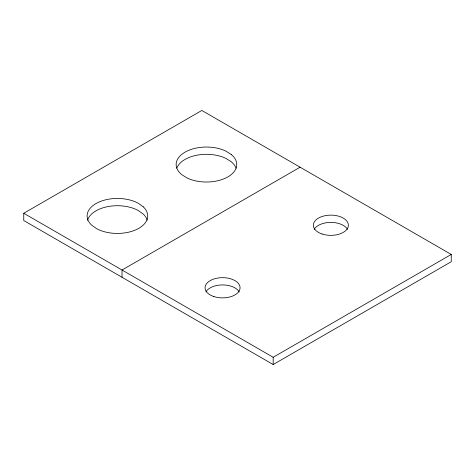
<?xml version="1.0" encoding="UTF-8"?>
<svg xmlns="http://www.w3.org/2000/svg" width="475" height="475" viewBox="0 0 475 475"><rect width="100%" height="100%" fill="white"/><g stroke="black" fill="none" stroke-linecap="round" stroke-linejoin="round"><path stroke-width="0.71" d="M23.75 213.275L201.828 110.461L451.25 254.463L451.25 261.725L273.173 364.539L23.75 220.537L23.75 213.275L273.173 357.277L451.25 254.463M300.099 167.2L122.028 270.014L122.028 277.275M273.173 357.277L273.173 364.539M205.907 291.911A17.51 10.112 0 0 1 222.561 284.923A17.51 10.112 0 0 1 239.216 291.911M314.207 229.383A17.51 10.112 0 0 1 330.861 222.395A17.51 10.112 0 0 1 347.516 229.383M176.807 168.174A30.299 17.492 0 0 1 225.851 158.365L231.212 161.72A30.299 17.492 0 0 1 236.128 168.281M87.507 220.37A30.299 17.492 0 0 1 107.766 206.619A30.299 17.492 0 0 1 138.296 210.532L143.266 214.083A30.299 17.492 0 0 1 147.244 220.168M231.212 154.458L225.851 151.103A30.299 17.492 0 0 0 185.909 151.673A30.299 17.492 0 0 0 181.676 174.61L187.037 177.965A30.299 17.492 0 0 0 226.979 177.395A30.299 17.492 0 0 0 231.212 154.458M143.266 206.821L138.296 203.27A30.299 17.492 0 0 0 98.373 202.326A30.299 17.492 0 0 0 91.55 225.055L96.52 228.612A30.299 17.492 0 0 0 136.438 229.55A30.299 17.492 0 0 0 143.266 206.821M213.803 296.525A17.51 10.112 0 0 0 240.077 287.773A17.51 10.112 0 0 0 213.803 279.015A17.51 10.112 0 0 0 213.803 296.525M322.103 234.003A17.51 10.112 0 0 0 348.377 225.245A17.51 10.112 0 0 0 322.103 216.487A17.51 10.112 0 0 0 322.103 234.003"/></g></svg>
